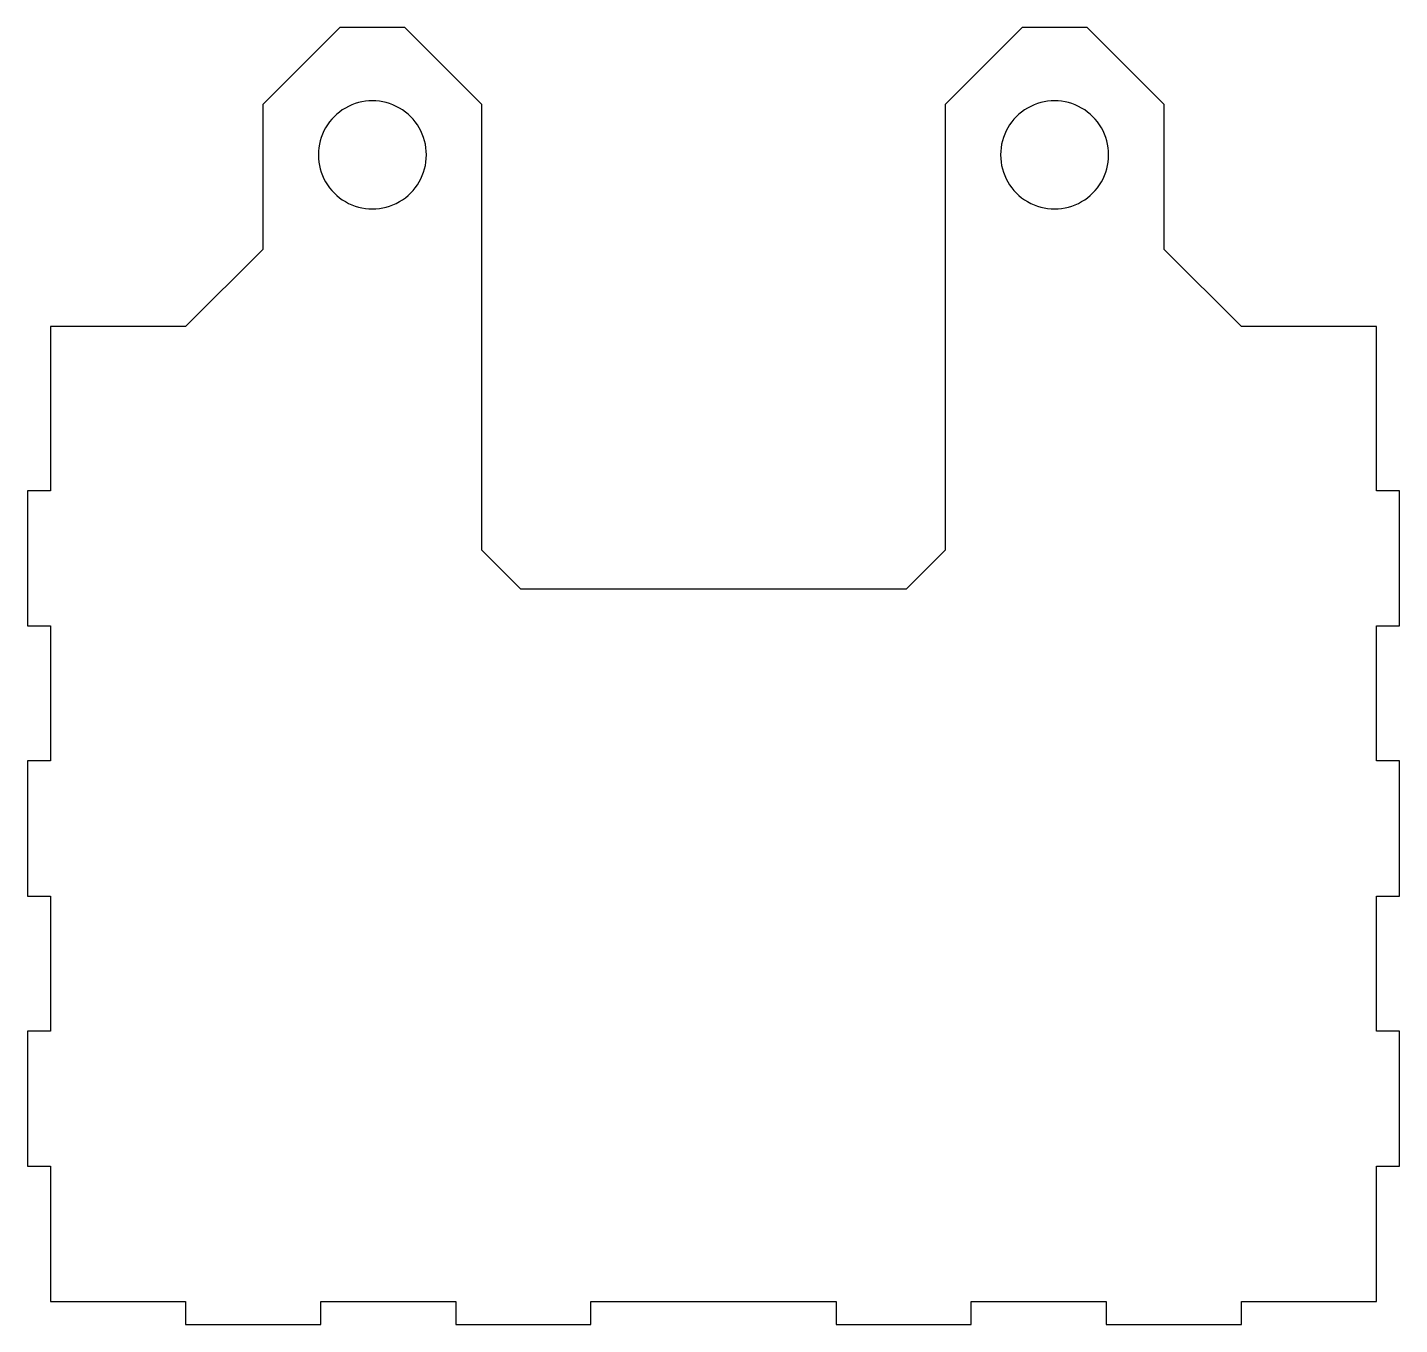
# Model space of a CAD drawing. Extents: x -89 to 89, y -66 to 102.
import ezdxf

# ---------------------------------------------------------------- set-up
doc = ezdxf.new("R2010")
doc.units = 0
doc.layers.get('0').update_dxf_attribs({"linetype": 'CONTINUOUS'})

msp = doc.modelspace()

# ---------------------------------------------------------------- linework, layer by layer
at = {"color": 7}
for points in [[(-25, 29.17), (-30, 34.17), (-30, 91.87), (-40, 101.87), (-48.4, 101.87), (-58.4, 91.87), (-58.4, 73.13), (-68.4, 63.13), (-85.9, 63.13), (-85.9, 41.87), (-88.9, 41.87), (-88.9, 24.37), (-85.9, 24.37), (-85.9, 6.87), (-88.9, 6.87), (-88.9, -10.63), (-85.9, -10.63), (-85.9, -28.13), (-88.9, -28.13), (-88.9, -45.63), (-85.9, -45.63), (-85.9, -63.13), (-68.4, -63.13), (-68.4, -66.13), (-50.9, -66.13), (-50.9, -63.13), (-33.4, -63.13), (-33.4, -66.13), (-15.9, -66.13), (-15.9, -63.13), (15.9, -63.13), (15.9, -66.13), (33.4, -66.13), (33.4, -63.13), (50.9, -63.13), (50.9, -66.13), (68.4, -66.13), (68.4, -63.13), (85.9, -63.13), (85.9, -45.63), (88.9, -45.63), (88.9, -28.13), (85.9, -28.13), (85.9, -10.63), (88.9, -10.63), (88.9, 6.87), (85.9, 6.87), (85.9, 24.37), (88.9, 24.37), (88.9, 41.87), (85.9, 41.87), (85.9, 63.13), (68.4, 63.13), (58.4, 73.13), (58.4, 91.87), (48.4, 101.87), (40, 101.87), (30, 91.87), (30, 34.17), (25, 29.17)], [(-37.2, 85.37), (-37.2, 85.37)], [(51.2, 85.37), (51.2, 85.37)], [(-25, 29.17), (25, 29.17)]]:
    msp.add_lwpolyline(points, dxfattribs=at)
for points in [[(-40.699594, 91.433349), (-42.865608, 92.684091), (-45.534392, 92.684091), (-47.700406, 91.433349)], [(47.700406, 91.433349), (45.534392, 92.684091), (42.865608, 92.684091), (40.699594, 91.433349)], [(-47.700406, 91.433349), (-49.86642, 90.182607), (-51.200502, 87.871194), (-51.2, 85.37)], [(-37.2, 85.37), (-37.199498, 87.871194), (-38.53358, 90.182607), (-40.699594, 91.433349)], [(40.699594, 91.433349), (38.53358, 90.182607), (37.199498, 87.871194), (37.2, 85.37)], [(51.2, 85.37), (51.200502, 87.871194), (49.86642, 90.182607), (47.700406, 91.433349)], [(-51.2, 85.37), (-51.200502, 82.868806), (-49.86642, 80.557393), (-47.700406, 79.306651)], [(-40.699594, 79.306651), (-38.53358, 80.557393), (-37.199498, 82.868806), (-37.2, 85.37)], [(37.2, 85.37), (37.199498, 82.868806), (38.53358, 80.557393), (40.699594, 79.306651)], [(47.700406, 79.306651), (49.86642, 80.557393), (51.200502, 82.868806), (51.2, 85.37)], [(-47.700406, 79.306651), (-45.534392, 78.055909), (-42.865608, 78.055909), (-40.699594, 79.306651)], [(40.699594, 79.306651), (42.865608, 78.055909), (45.534392, 78.055909), (47.700406, 79.306651)]]:
    msp.add_open_spline(points, degree=3, dxfattribs=at)

doc.saveas('drawing.dxf')
